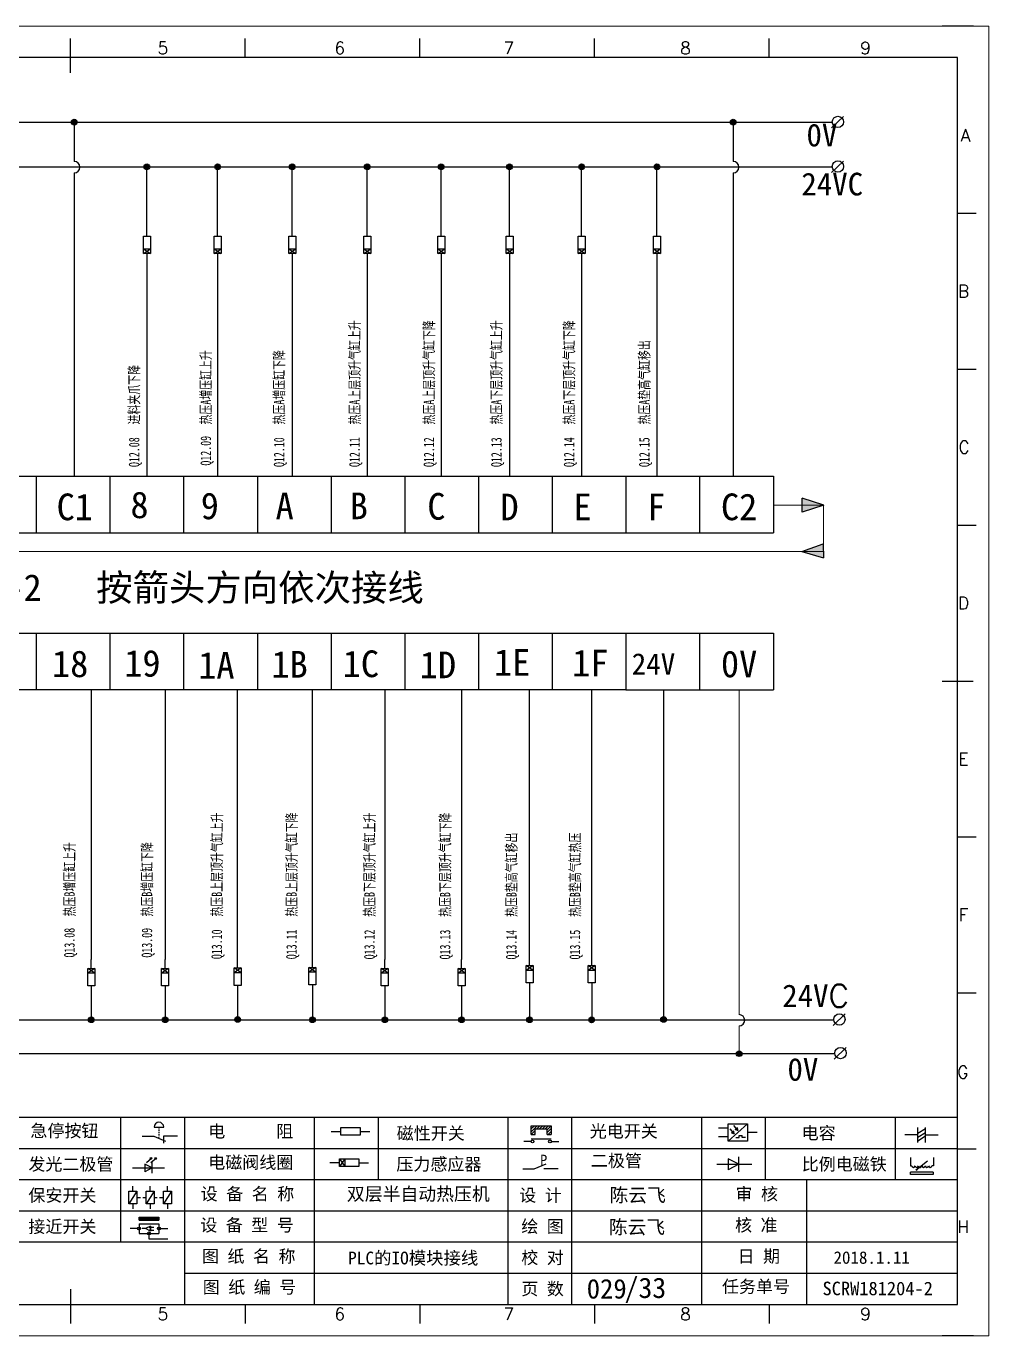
# Model space of a CAD drawing. Extents: x 38255 to 47052, y -6758 to -3353.
# Drawn here: x 39671.4 to 39841.2, y -5659.3 to -5428.3 of the extents above; entities that cross this region are included whole.
import ezdxf
from ezdxf.enums import TextEntityAlignment as Align

# ---------------------------------------------------------------- set-up
doc = ezdxf.new("R2010")
doc.units = 0
doc.header["$MEASUREMENT"] = 0
doc.layers.add('AE_BOR', color=1, linetype='Continuous')
doc.layers.add('电气图内容', color=7, linetype='Continuous')
doc.layers.add('frame', color=7, linetype='Continuous', lineweight=15)
doc.styles.add('WD', font='romans.shx', dxfattribs={"bigfont": 'gbcbig.shx'})
doc.styles.add('宋', font='', dxfattribs={"width": 0.7})
doc.styles.add('工程字', font='')
doc.styles.add('样式 0', font='')
doc.styles.add('汉字', font='')
doc.styles.get('宋').set_extended_font_data('SimSun')
doc.styles.get('工程字').set_extended_font_data('SimSun')
doc.styles.get('样式 0').set_extended_font_data('KaiTi_GB2312')
doc.styles.get('汉字').set_extended_font_data('新宋体')

# ---------------------------------------------------------------- blocks, each defined once
blk = doc.blocks.new('磁性开关')
at = {"linetype": 'ByBlock'}
h = blk.add_hatch(dxfattribs=at)
h.set_pattern_fill('ANSI31', color=256, scale=0.1, style=0)
h.set_pattern_definition([(45, (0, 0), (-0.224506403, 0.224506403), [])])
h.paths.add_polyline_path([(-1910.88, -776.69), (-1910.88, -775.29), (-1907.69, -775.29), (-1907.69, -776.69), (-1908.31, -776.69), (-1908.31, -775.79), (-1910.25, -775.79), (-1910.25, -776.69)])
for p, q in [((-1910.88, -776.69), (-1910.88, -775.29)), ((-1910.88, -775.29), (-1907.69, -775.29)), ((-1910.88, -776.69), (-1910.25, -776.69)), ((-1910.25, -776.69), (-1910.25, -775.79)), ((-1910.25, -775.79), (-1908.31, -775.79)), ((-1908.31, -776.69), (-1908.31, -775.79)), ((-1908.31, -776.69), (-1907.69, -776.69)), ((-1907.69, -775.29), (-1907.69, -776.69)), ((-1910.91, -777.81), (-1912.09, -777.81)), ((-1910.88, -777.39), (-1907.69, -777.39)), ((-1907.66, -777.81), (-1906.48, -777.81))]:
    blk.add_line(p, q, dxfattribs=at)
for centre in [(-1910.68, -777.81), (-1907.88, -777.81)]:
    blk.add_circle(centre, 0.225, dxfattribs=at)
blk = doc.blocks.new('光电开关')
at = {"linetype": 'ByBlock'}
h = blk.add_hatch(dxfattribs=at)
h.set_pattern_fill('ANSI31', color=256, scale=0.01, style=0)
h.set_pattern_definition([(45, (0.172267, 0), (-0.0224506403, 0.0224506403), [])])
h.paths.add_polyline_path([(-1882.44, -776.34), (-1882.5, -775.91), (-1882.68, -776.07)])
h.paths.add_polyline_path([(-1882.86, -776.23), (-1882.44, -776.34), (-1882.68, -776.07)])
h.paths.add_polyline_path([(-1883.05, -776.88), (-1883.11, -776.45), (-1883.29, -776.61)])
h.paths.add_polyline_path([(-1883.47, -776.77), (-1883.05, -776.88), (-1883.29, -776.61)])
for p, q in [((-1884.01, -775.96), (-1885.56, -775.96)), ((-1880.91, -775.3), (-1884.01, -778.05)), ((-1883.75, -776.09), (-1883.05, -776.88)), ((-1883.11, -776.45), (-1883.47, -776.77)), ((-1883.05, -776.88), (-1883.47, -776.77)), ((-1883.14, -775.55), (-1882.44, -776.34)), ((-1883.05, -776.88), (-1883.11, -776.45)), ((-1882.5, -775.91), (-1882.86, -776.23)), ((-1882.44, -776.34), (-1882.86, -776.23)), ((-1882.44, -776.34), (-1882.5, -775.91)), ((-1879.37, -776.67), (-1880.91, -776.67)), ((-1884.01, -777.39), (-1885.56, -777.39)), ((-1882.78, -777.47), (-1882.23, -777.47)), ((-1882.23, -777.47), (-1882.23, -777.14)), ((-1882.23, -777.14), (-1881.78, -777.14)), ((-1881.78, -777.47), (-1881.78, -777.14)), ((-1881.23, -777.47), (-1881.78, -777.47))]:
    blk.add_line(p, q, dxfattribs=at)
blk.add_lwpolyline([(-1884.01, -775.3), (-1880.91, -775.3), (-1880.91, -778.05), (-1884.01, -778.05)], close=True, dxfattribs=at)
blk = doc.blocks.new('电磁阀线圈')
at = {"linetype": 'ByBlock'}
for p, q in [((-1854.61, -796.54), (-1856.17, -796.54)), ((-1854.61, -795.92), (-1853.75, -797.16)), ((-1853.75, -795.92), (-1854.61, -797.16)), ((-1853.75, -795.92), (-1853.75, -797.16)), ((-1851.53, -796.54), (-1849.97, -796.54))]:
    blk.add_line(p, q, dxfattribs=at)
blk.add_lwpolyline([(-1854.61, -795.92), (-1851.53, -795.92), (-1851.53, -797.16), (-1854.61, -797.16)], close=True, dxfattribs=at)
blk = doc.blocks.new('压力感应器')
at = {"linetype": 'ByBlock'}
for p, q in [((-1815.59, -777.73), (-1813.71, -776.93)), ((-1817.44, -777.73), (-1815.59, -777.73)), ((-1811.78, -777.73), (-1814.05, -777.73))]:
    blk.add_line(p, q, dxfattribs=at)
at = {"linetype": 'ByBlock', "insert": (-1814.65, -775.48), "char_height": 1.68, "width": 1.2242, "attachment_point": 1}
blk.add_mtext('{\\fNSimSun|b0|i0|c134|p49;P}', dxfattribs=at)
blk = doc.blocks.new('二极管')
at = {"linetype": 'ByBlock'}
for p, q in [((-1787.52, -776.77), (-1781.92, -776.77)), ((-1783.97, -776.77), (-1785.69, -775.9)), ((-1785.69, -775.9), (-1785.69, -777.65)), ((-1783.97, -776.77), (-1785.69, -777.65)), ((-1783.97, -777.99), (-1783.97, -775.56))]:
    blk.add_line(p, q, dxfattribs=at)
blk = doc.blocks.new('电容')
at = {"linetype": 'ByBlock'}
for p, q in [((-1756.08, -782.99), (-1756.08, -780.56)), ((-1754.86, -780.79), (-1756.08, -781.55)), ((-1754.86, -782.99), (-1754.86, -780.56)), ((-1756.08, -781.77), (-1758.13, -781.77)), ((-1754.86, -781.44), (-1756.08, -782.2)), ((-1754.86, -781.99), (-1756.08, -782.75)), ((-1754.86, -781.77), (-1752.81, -781.77))]:
    blk.add_line(p, q, dxfattribs=at)
blk = doc.blocks.new('发光二极管')
at = {"linetype": 'ByBlock'}
for p, q in [((-1755.78, -785.92), (-1754.89, -785.14)), ((-1754.89, -785.14), (-1755.2, -785.22)), ((-1755.2, -785.22), (-1755.01, -785.43)), ((-1755.08, -785.92), (-1754.18, -785.14)), ((-1754.89, -785.14), (-1755.01, -785.43)), ((-1754.18, -785.14), (-1754.49, -785.22)), ((-1754.49, -785.22), (-1754.31, -785.43)), ((-1754.18, -785.14), (-1754.31, -785.43)), ((-1758.01, -786.77), (-1752.89, -786.77)), ((-1754.84, -786.77), (-1756.04, -786.16)), ((-1756.04, -786.16), (-1756.04, -787.39)), ((-1754.84, -786.77), (-1756.04, -787.39)), ((-1754.84, -787.63), (-1754.84, -785.92))]:
    blk.add_line(p, q, dxfattribs=at)
blk = doc.blocks.new('比例电磁阀')
at = {"linetype": 'ByBlock'}
for p, q in [((-1757.26, -775.38), (-1757.26, -776.71)), ((-1757.26, -776.71), (-1757.05, -776.71)), ((-1754.5, -775.98), (-1756.35, -777.44)), ((-1753.58, -776.71), (-1753.8, -776.71)), ((-1753.58, -775.38), (-1753.58, -776.71)), ((-1753.6, -777.73), (-1757.25, -777.73)), ((-1757.25, -778.13), (-1757.25, -777.73)), ((-1753.6, -778.13), (-1757.25, -778.13)), ((-1756.35, -777.44), (-1756.25, -777.25)), ((-1756.35, -777.44), (-1756.15, -777.38)), ((-1756.15, -777.38), (-1756.25, -777.25)), ((-1753.6, -777.73), (-1753.6, -778.13))]:
    blk.add_line(p, q, dxfattribs=at)
for centre in [(-1756.78, -776.71), (-1756.24, -776.71), (-1755.7, -776.71), (-1755.15, -776.71), (-1754.61, -776.71), (-1754.07, -776.71)]:
    blk.add_arc(centre, 0.271, 180, 0, dxfattribs=at)
blk = doc.blocks.new('保安开关')
at = {"linetype": 'ByBlock'}
for p, q in [((-1757.33, -790.79), (-1758.6, -792.81)), ((-1757.96, -790.79), (-1757.96, -789.97)), ((-1754.54, -790.79), (-1755.81, -792.81)), ((-1755.17, -790.79), (-1755.17, -789.97)), ((-1751.75, -790.79), (-1753.02, -792.81)), ((-1752.39, -790.79), (-1752.39, -789.97)), ((-1757.96, -792.81), (-1757.96, -793.62)), ((-1757.33, -791.8), (-1756.72, -791.8)), ((-1756.35, -791.8), (-1755.89, -791.8)), ((-1755.17, -792.81), (-1755.17, -793.62)), ((-1754.52, -791.8), (-1754.06, -791.8)), ((-1753.69, -791.8), (-1753.08, -791.8)), ((-1752.39, -792.81), (-1752.39, -793.62))]:
    blk.add_line(p, q, dxfattribs=at)
for points in [[(-1758.6, -790.79), (-1757.33, -790.79), (-1757.33, -792.81), (-1758.6, -792.81)], [(-1755.81, -790.79), (-1754.54, -790.79), (-1754.54, -792.81), (-1755.81, -792.81)], [(-1753.02, -790.79), (-1751.75, -790.79), (-1751.75, -792.81), (-1753.02, -792.81)]]:
    blk.add_lwpolyline(points, close=True, dxfattribs=at)
blk = doc.blocks.new('接近开关')
at = {"linetype": 'ByBlock'}
h = blk.add_hatch(dxfattribs=at)
h.set_pattern_fill('ANSI31', color=256, scale=0.01, style=0)
h.set_pattern_definition([(45, (-89.131516, -30.795668), (-0.0224506403, 0.0224506403), [])])
h.paths.add_polyline_path([(-1516.96, -1123.35), (-1516.96, -1122.85), (-1513.76, -1122.85), (-1513.76, -1123.35)])
for p, q in [((-1516.96, -1123.35), (-1516.96, -1122.85)), ((-1516.96, -1122.85), (-1513.76, -1122.85)), ((-1516.96, -1123.35), (-1513.76, -1123.35)), ((-1513.76, -1122.85), (-1513.76, -1123.35)), ((-1517.18, -1124.71), (-1518.36, -1124.71)), ((-1516.96, -1123.95), (-1513.76, -1123.95)), ((-1516.96, -1123.95), (-1516.96, -1125.47)), ((-1516.96, -1125.47), (-1513.76, -1125.47)), ((-1515.91, -1124.71), (-1516.45, -1124.71)), ((-1515.11, -1124.31), (-1515.91, -1124.71)), ((-1515.11, -1125.11), (-1515.91, -1124.71)), ((-1515.33, -1124.53), (-1515.17, -1124.53)), ((-1515.33, -1124.88), (-1515.17, -1124.88)), ((-1515.25, -1124.45), (-1515.25, -1124.61)), ((-1515.11, -1124.31), (-1515.11, -1125.11)), ((-1515.11, -1124.48), (-1514.58, -1124.48)), ((-1515.11, -1124.94), (-1514.58, -1124.94)), ((-1513.76, -1123.95), (-1513.76, -1125.47)), ((-1513.54, -1124.71), (-1512.36, -1124.71)), ((-1515.36, -1125.69), (-1515.36, -1126.36)), ((-1515.36, -1126.36), (-1512.36, -1126.36))]:
    blk.add_line(p, q, dxfattribs=at)
for centre in [(-1516.96, -1124.71), (-1515.36, -1125.47), (-1513.76, -1124.71)]:
    blk.add_circle(centre, 0.225, dxfattribs=at)
blk = doc.blocks.new('电阻')
at = {"linetype": 'ByBlock'}
for p, q in [((-3.09, 0), (-1.57, 0)), ((1.57, 0), (3.09, 0))]:
    blk.add_line(p, q, dxfattribs=at)
blk.add_lwpolyline([(-1.57, 0.63), (1.57, 0.63), (1.57, -0.63), (-1.57, -0.63)], close=True, dxfattribs=at)
blk = doc.blocks.new('急停按钮')
at = {"linetype": 'ByBlock'}
for p, q in [((-1.86, 0), (0, 0)), ((0, 0), (1.88, -0.81)), ((0.06, 1.45), (1.61, 1.45)), ((0.83, 1.45), (0.83, 1.24)), ((0.83, 1.07), (0.83, 0.85)), ((0.83, 0.68), (0.83, 0.47)), ((0.83, 0.29), (0.83, 0.08)), ((3.81, 0), (1.54, 0)), ((1.54, 0), (1.54, -1.15)), ((0.83, -0.09), (0.83, -0.24))]:
    blk.add_line(p, q, dxfattribs=at)
blk.add_arc((0.83, 1.45), 0.774, 0, 180)
blk = doc.blocks.new('电控横A4')
for p, q in [((292, -5), (5, -5)), ((292, -205), (292, -5)), ((10.03, -205), (289.53, -205)), ((130.8, -205), (190.75, -205)), ((190.75, -205), (259.54, -205))]:
    blk.add_line(p, q)
at = {"linetype": 'ByBlock'}
for p, q in [((292, -175), (5, -175)), ((292, -180), (5, -180)), ((292, -185), (5, -185)), ((292, -190), (5, -190)), ((292, -195), (5, -195)), ((292, -200), (168.03, -200))]:
    blk.add_line(p, q, dxfattribs=at)
at = {"color": 0, "lineweight": -2}
for p, q in [((157.79, -175), (157.79, -195)), ((168.03, -175), (168.03, -204.92)), ((188.84, -175), (188.84, -185)), ((199.08, -175), (199.08, -185)), ((219.89, -175), (219.89, -185)), ((230.12, -175), (230.12, -185)), ((250.93, -175), (250.93, -185)), ((261.17, -175), (261.17, -185)), ((281.98, -175), (281.98, -185)), ((188.84, -185), (188.84, -204.92)), ((219.89, -185), (219.89, -205)), ((230.12, -185), (230.12, -205)), ((250.93, -185), (250.93, -205)), ((267.79, -185), (267.79, -205))]:
    blk.add_line(p, q, dxfattribs=at)
at = {"color": 0, "ltscale": 2}
for p, q in [((292, -205), (292, -183.55)), ((259.54, -205), (289.53, -205)), ((259.54, -205), (292, -205))]:
    blk.add_line(p, q, dxfattribs=at)
at = {"layer": 'AE_BOR', "color": 1, "lineweight": 15}
for p, q in [((0, 0), (297, 0)), ((297, 0), (297, -210)), ((297, -210), (0, -210))]:
    blk.add_line(p, q, dxfattribs=at)
at = {"layer": 'AE_BOR'}
for p, q in [((149.78, -5), (149.78, -2)), ((177.78, -5), (177.78, -2)), ((205.78, -5), (205.78, -2)), ((233.78, -5), (233.78, -2)), ((261.78, -5), (261.78, -2)), ((292, -30), (295, -30)), ((292, -55), (295, -55)), ((292, -80), (295, -80)), ((292, -130), (295, -130)), ((292, -155), (295, -155)), ((292, -180), (295, -180)), ((149.78, -205), (149.78, -208)), ((177.78, -205), (177.78, -208)), ((205.78, -205), (205.78, -208)), ((233.78, -205), (233.78, -208)), ((261.78, -205), (261.78, -208))]:
    blk.add_line(p, q, dxfattribs=at)
at = {"layer": 'AE_BOR', "lineweight": 30}
for p, q in [((294.53, 0), (289.53, 0)), ((294.53, -210), (289.53, -210))]:
    blk.add_line(p, q, dxfattribs=at)
at = {"layer": 'AE_BOR', "color": 2, "lineweight": 30}
for p, q in [((149.78, -7.5), (149.78, -2.5)), ((289.5, -105), (294.5, -105)), ((149.78, -202.5), (149.78, -207.5)), ((149.78, -205), (149.78, -207.5))]:
    blk.add_line(p, q, dxfattribs=at)
for name, p in [('急停按钮', (163.12, -177.98)), ('电阻', (194.66, -177.22))]:
    blk.add_blockref(name, p)
at = {"linetype": 'ByBlock'}
for name, p in [('磁性开关', (2134.53, 598.96)), ('光电开关', (2139.22, 599.27)), ('电容', (2041.69, 603.98)), ('发光二极管', (1917.72, 603.69)), ('电磁阀线圈', (2047.53, 614.3)), ('压力感应器', (2039.72, 594.52)), ('二极管', (2040.91, 594.27)), ('比例电磁阀', (2041.69, 593.98)), ('保安开关', (1917.72, 603.98)), ('接近开关', (1677.72, 931.9))]:
    blk.add_blockref(name, p, dxfattribs=at)
at = {"char_height": 2, "attachment_point": 1, "style": '汉字'}
for s, insert in [('{\\fKaiTi_GB2312|b0|i0|c134|p49;急停按钮}', (143.35, -176.12)), ('{\\fKaiTi_GB2312|b0|i0|c134|p49;电      阻}', (171.86, -176.19)), ('{\\fKaiTi_GB2312|b0|i0|c134|p49;磁性开关}', (202.07, -176.53)), ('{\\fKaiTi_GB2312|b0|i0|c134|p49;光电开关}', (233.02, -176.19)), ('{\\fKaiTi_GB2312|b0|i0|c134|p49;电容}', (267, -176.48)), ('{\\fKaiTi_GB2312|b0|i0|c134|p49;发光二极管}', (143.02, -181.48)), ('{\\fKaiTi_GB2312|b0|i0|c134|p49;电磁阀线圈}', (171.86, -181.19)), ('{\\fKaiTi_GB2312|b0|i0|c134|p49;压力感应器}', (202.02, -181.47)), ('{\\fKaiTi_GB2312|b0|i0|c134|p49;二极管}', (233.2, -180.91)), ('{\\fKaiTi_GB2312|b0|i0|c134|p49;比例电磁铁}', (267, -181.48)), ('{\\fKaiTi_GB2312|b0|i0|c134|p49;保安开关}', (143.02, -186.48)), ('{\\fKaiTi_GB2312|b0|i0|c134|p0;设 备 名 称}', (170.65, -186.24)), ('{\\fKaiTi_GB2312|b0|i0|c134|p0;设 计}', (221.72, -186.46)), ('{\\fKaiTi_GB2312|b0|i0|c134|p0;审 核}', (256.39, -186.25)), ('{\\fKaiTi_GB2312|b0|i0|c134|p0;设 备 型 号}', (170.58, -191.24)), ('{\\fKaiTi_GB2312|b0|i0|c134|p0;核 准}', (256.32, -191.25)), ('{\\fKaiTi_GB2312|b0|i0|c134|p49;接近开关}', (143.02, -191.48)), ('{\\fKaiTi_GB2312|b0|i0|c134|p0;绘 图}', (222.05, -191.46)), ('{\\fKaiTi_GB2312|b0|i0|c134|p0;图 纸 名 称}', (170.86, -196.24)), ('{\\fKaiTi_GB2312|b0|i0|c134|p0;校 对}', (222.05, -196.46)), ('{\\fKaiTi_GB2312|b0|i0|c134|p0;日 期}', (256.72, -196.25)), ('{\\fKaiTi_GB2312|b0|i0|c134|p0;图 纸 编 号}', (170.98, -201.2)), ('{\\fKaiTi_GB2312|b0|i0|c134|p0;页 数}', (222.05, -201.46)), ('{\\fKaiTi_GB2312|b0|i0|c134|p0;任务单号}', (254.22, -201.1))]:
    blk.add_mtext(s, dxfattribs=dict(at, insert=insert))
at = {"attachment_point": 1}
for s, insert, char_height, width in [('{\\fSimSun|b0|i0|c134|p2;双层半自动热压机}', (194.08, -186.2), 2.1, 34.3007), ('{\\fKaiTi_GB2312|b0|i0|c134|p49;陈云飞', (236.21, -186.34), 2.2, 21.4865), ('{\\fKaiTi_GB2312|b0|i0|c134|p49;陈云飞}', (236.08, -191.47), 2.2, 20.0113), ('{\\fKaiTi_GB2312|b0|i0|c134|p49;2018.1.11}', (272.1, -196.45), 2, 60.2542)]:
    blk.add_mtext(s, dxfattribs=dict(at, insert=insert, char_height=char_height, width=width))
at = {"layer": 'AE_BOR', "style": 'WD'}
for s, p in [('5', (164.59, -4.5)), ('6', (192.94, -4.5)), ('7', (220.04, -4.5)), ('8', (248.37, -4.5)), ('9', (277.23, -4.5)), ('5', (164.59, -207.5)), ('6', (192.94, -207.5)), ('7', (220.04, -207.5)), ('8', (248.37, -207.5)), ('9', (277.23, -207.5))]:
    blk.add_text(s, height=2, dxfattribs=at).set_placement(p, align=Align.CENTER)
for s, p in [('A', (294.03, -17.5)), ('B', (293.84, -42.5)), ('C', (293.93, -67.5)), ('D', (293.84, -92.5)), ('E', (293.74, -117.5)), ('F', (293.74, -142.5)), ('F', (293.74, -142.5)), ('G', (293.74, -167.72)), ('H', (293.84, -192.5))]:
    blk.add_text(s, height=2, dxfattribs=at).set_placement(p, align=Align.MIDDLE_RIGHT)
at = {"layer": 'frame', "lineweight": 0, "insert": (236.38, -200.67), "char_height": 3.271, "width": 42.6764, "attachment_point": 1, "style": '样式 0'}
blk.add_mtext(' /33', dxfattribs=at)
at = {"layer": '电气图内容', "color": 7, "insert": (270.63, -201.32), "char_height": 2.3665, "attachment_point": 1}
blk.add_mtext('\\pxi-0.125,sm1,ql;{\\f宋体|b0|i0|c134|p2;\\H0.916667x;\\C256;SCRW181204-2^I^I^I', dxfattribs=at)

msp = doc.modelspace()

# ---------------------------------------------------------------- hatches: boundary and pattern name
at = {"lineweight": -2}
h = msp.add_hatch(color=0, dxfattribs=at)
edge = h.paths.add_edge_path()
edge.add_arc((39679.904, -5445.197), 0.5, 0, 360)
h = msp.add_hatch(color=0, dxfattribs=at)
edge = h.paths.add_edge_path()
edge.add_arc((39796.113, -5445.197), 0.5, 0, 360)
h = msp.add_hatch(color=0, dxfattribs=at)
edge = h.paths.add_edge_path()
edge.add_arc((39692.713, -5453.085), 0.5, 0, 360)
h = msp.add_hatch(color=0, dxfattribs=at)
edge = h.paths.add_edge_path()
edge.add_arc((39705.188, -5453.085), 0.5, 0, 360)
h = msp.add_hatch(color=0, dxfattribs=at)
edge = h.paths.add_edge_path()
edge.add_arc((39718.353, -5453.085), 0.5, 0, 360)
h = msp.add_hatch(color=0, dxfattribs=at)
edge = h.paths.add_edge_path()
edge.add_arc((39731.58, -5453.085), 0.5, 0, 360)
h = msp.add_hatch(color=0, dxfattribs=at)
edge = h.paths.add_edge_path()
edge.add_arc((39744.62, -5453.085), 0.5, 0, 360)
h = msp.add_hatch(color=0, dxfattribs=at)
edge = h.paths.add_edge_path()
edge.add_arc((39756.672, -5453.085), 0.5, 0, 360)
h = msp.add_hatch(color=0, dxfattribs=at)
edge = h.paths.add_edge_path()
edge.add_arc((39769.386, -5453.085), 0.5, 0, 360)
h = msp.add_hatch(color=0, dxfattribs=at)
edge = h.paths.add_edge_path()
edge.add_arc((39782.669, -5453.085), 0.5, 0, 360)
for points in [[(39808.27, -5511.538), (39812.09, -5512.762), (39808.27, -5513.987)], [(39808.215, -5520.93), (39812.063, -5522.062), (39812.005, -5519.614)]]:
    msp.add_hatch(color=256).paths.add_polyline_path(points)
h = msp.add_hatch(color=0, dxfattribs=at)
edge = h.paths.add_edge_path()
edge.add_arc((39682.903, -5603.545), 0.5, 0, 360)
h = msp.add_hatch(color=0, dxfattribs=at)
edge = h.paths.add_edge_path()
edge.add_arc((39695.927, -5603.545), 0.5, 0, 360)
h = msp.add_hatch(color=0, dxfattribs=at)
edge = h.paths.add_edge_path()
edge.add_arc((39708.721, -5603.478), 0.5, 0, 360)
h = msp.add_hatch(color=0, dxfattribs=at)
edge = h.paths.add_edge_path()
edge.add_arc((39721.906, -5603.545), 0.5, 0, 360)
h = msp.add_hatch(color=0, dxfattribs=at)
edge = h.paths.add_edge_path()
edge.add_arc((39734.673, -5603.545), 0.5, 0, 360)
h = msp.add_hatch(color=0, dxfattribs=at)
edge = h.paths.add_edge_path()
edge.add_arc((39748.212, -5603.545), 0.5, 0, 360)
h = msp.add_hatch(color=0, dxfattribs=at)
edge = h.paths.add_edge_path()
edge.add_arc((39760.204, -5603.545), 0.5, 0, 360)
h = msp.add_hatch(color=0, dxfattribs=at)
edge = h.paths.add_edge_path()
edge.add_arc((39771.145, -5603.563), 0.5, 0, 360)
h = msp.add_hatch(color=0, dxfattribs=at)
edge = h.paths.add_edge_path()
edge.add_arc((39783.833, -5603.473), 0.5, 0, 360)
h = msp.add_hatch(color=0, dxfattribs=at)
edge = h.paths.add_edge_path()
edge.add_arc((39797.157, -5609.523), 0.5, 0, 360)

# ---------------------------------------------------------------- linework, layer by layer
at = {"color": 0, "lineweight": -2}
for p, q in [((39813.457, -5446.215), (39815.584, -5444.198)), ((39537.085, -5445.208), (39813.585, -5445.208)), ((39679.91, -5445.208), (39679.91, -5452.156)), ((39796.121, -5445.208), (39796.121, -5452.156)), ((39537.085, -5453.08), (39734.673, -5453.08)), ((39692.713, -5465.255), (39692.713, -5453.085)), ((39705.188, -5465.255), (39705.188, -5453.085)), ((39718.353, -5465.255), (39718.353, -5453.085)), ((39731.58, -5465.255), (39731.58, -5453.085)), ((39734.673, -5453.08), (39813.585, -5453.08)), ((39744.62, -5465.255), (39744.62, -5453.085)), ((39756.672, -5465.255), (39756.672, -5453.085)), ((39769.386, -5465.255), (39769.386, -5453.085)), ((39782.669, -5465.255), (39782.669, -5453.085)), ((39813.457, -5454.087), (39815.584, -5452.07)), ((39679.91, -5454.156), (39679.91, -5507.635)), ((39796.121, -5454.156), (39796.121, -5507.658)), ((39692.713, -5469.961), (39692.713, -5507.662)), ((39705.188, -5469.961), (39705.188, -5507.662)), ((39718.353, -5469.961), (39718.353, -5507.662)), ((39731.58, -5469.961), (39731.58, -5507.662)), ((39744.62, -5469.961), (39744.62, -5507.662)), ((39756.672, -5469.961), (39756.672, -5507.662)), ((39769.386, -5469.961), (39769.386, -5507.662)), ((39782.669, -5469.961), (39782.669, -5507.662)), ((39673.196, -5507.662), (39673.196, -5517.662)), ((39686.196, -5507.662), (39686.196, -5517.662)), ((39699.196, -5507.662), (39699.196, -5517.662)), ((39712.196, -5507.662), (39712.196, -5517.662)), ((39725.196, -5507.662), (39725.196, -5517.662)), ((39738.196, -5507.662), (39738.196, -5517.662)), ((39751.196, -5507.662), (39751.196, -5517.662)), ((39764.196, -5507.662), (39764.196, -5517.662)), ((39777.196, -5507.662), (39777.196, -5517.662)), ((39777.196, -5507.662), (39790.196, -5507.662)), ((39790.196, -5507.662), (39790.196, -5517.662)), ((39790.196, -5507.662), (39790.196, -5517.662)), ((39790.196, -5507.662), (39803.196, -5507.662)), ((39803.196, -5507.662), (39803.196, -5517.662)), ((39556.196, -5517.662), (39777.196, -5517.662)), ((39777.196, -5517.662), (39790.196, -5517.662)), ((39790.196, -5517.662), (39803.196, -5517.662)), ((39556.196, -5535.366), (39777.196, -5535.366)), ((39673.196, -5535.366), (39673.196, -5545.366)), ((39686.196, -5535.366), (39686.196, -5545.366)), ((39699.196, -5535.366), (39699.196, -5545.366)), ((39712.196, -5535.366), (39712.196, -5545.366)), ((39725.196, -5535.366), (39725.196, -5545.366)), ((39738.196, -5535.366), (39738.196, -5545.366)), ((39751.196, -5535.366), (39751.196, -5545.366)), ((39764.196, -5535.366), (39764.196, -5545.366)), ((39777.196, -5535.366), (39777.196, -5545.366)), ((39777.196, -5535.366), (39790.196, -5535.366)), ((39790.196, -5535.366), (39803.196, -5535.366)), ((39790.196, -5535.366), (39790.196, -5545.366)), ((39790.196, -5535.366), (39790.196, -5545.366)), ((39803.196, -5535.366), (39803.196, -5545.366)), ((39682.903, -5545.366), (39682.903, -5592.911)), ((39695.927, -5545.366), (39695.927, -5592.911)), ((39734.673, -5545.366), (39734.673, -5592.911)), ((39748.212, -5545.366), (39748.212, -5592.911)), ((39777.196, -5545.366), (39790.196, -5545.366)), ((39783.833, -5545.366), (39783.833, -5603.473)), ((39790.196, -5545.366), (39803.196, -5545.366)), ((39682.903, -5599.107), (39682.903, -5603.545)), ((39695.927, -5599.107), (39695.927, -5603.545)), ((39708.721, -5599.039), (39708.721, -5603.545)), ((39721.906, -5598.935), (39721.906, -5603.545)), ((39734.673, -5599.107), (39734.673, -5603.545)), ((39748.212, -5599.107), (39748.212, -5603.545)), ((39760.202, -5598.607), (39760.2, -5603.545)), ((39771.163, -5598.607), (39771.162, -5603.545)), ((39537.108, -5603.545), (39813.849, -5603.545)), ((39813.72, -5604.532), (39815.847, -5602.514)), ((39813.903, -5610.469), (39816.03, -5608.451)), ((39536.568, -5609.517), (39814.034, -5609.517))]:
    msp.add_line(p, q, dxfattribs=at)
for p, q in [((39808.27, -5513.987), (39808.27, -5511.538)), ((39812.09, -5512.762), (39808.27, -5511.538)), ((39812.09, -5512.762), (39808.27, -5513.987)), ((39808.215, -5520.93), (39812.005, -5519.614)), ((39812.005, -5519.614), (39812.063, -5522.062)), ((39808.215, -5520.93), (39812.063, -5522.062)), ((39708.721, -5592.843), (39708.721, -5545.36)), ((39721.906, -5592.739), (39721.906, -5545.36)), ((39760.202, -5592.411), (39760.202, -5545.36)), ((39771.163, -5592.411), (39771.163, -5545.36))]:
    msp.add_line(p, q)
for points in [[(39556.196, -5517.662), (39556.196, -5507.662), (39777.196, -5507.662), (39777.196, -5517.662)], [(39777.196, -5535.366), (39777.196, -5545.366), (39556.196, -5545.366), (39556.196, -5535.366)]]:
    msp.add_lwpolyline(points, dxfattribs=at)
for centre, radius in [((39814.584, -5445.165), 1), ((39679.904, -5445.197), 0.5), ((39796.113, -5445.197), 0.5), ((39692.713, -5453.085), 0.5), ((39705.188, -5453.085), 0.5), ((39718.353, -5453.085), 0.5), ((39731.58, -5453.085), 0.5), ((39744.62, -5453.085), 0.5), ((39756.672, -5453.085), 0.5), ((39769.386, -5453.085), 0.5), ((39782.669, -5453.085), 0.5), ((39814.584, -5453.038), 1), ((39682.903, -5603.545), 0.5), ((39695.927, -5603.545), 0.5), ((39708.721, -5603.478), 0.5), ((39721.906, -5603.545), 0.5), ((39734.673, -5603.545), 0.5), ((39748.212, -5603.545), 0.5), ((39760.204, -5603.545), 0.5), ((39771.145, -5603.563), 0.5), ((39783.833, -5603.473), 0.5), ((39814.847, -5603.482), 1), ((39815.03, -5609.419), 1), ((39797.157, -5609.523), 0.5)]:
    msp.add_circle(centre, radius, dxfattribs=at)
for centre in [(39679.91, -5453.156), (39796.121, -5453.156), (39797.15, -5603.622)]:
    msp.add_arc(centre, 1, 270, 90, dxfattribs=at)
at = {"layer": 'frame', "lineweight": 0}
for p, q in [((39803.196, -5512.746), (39812.058, -5512.746)), ((39812.058, -5512.746), (39812.058, -5520.93)), ((39786.058, -5520.93), (39551.008, -5520.93)), ((39812.058, -5520.93), (39786.099, -5520.93)), ((39797.15, -5545.366), (39797.15, -5602.622)), ((39797.15, -5604.622), (39797.15, -5609.517))]:
    msp.add_line(p, q, dxfattribs=at)

# ---------------------------------------------------------------- block references
at = {"xscale": 1.1, "yscale": 1.1, "zscale": 1.1}
msp.add_blockref('电控横A4', (39514.488, -5428.284), dxfattribs=at)
at = {"linetype": 'ByBlock'}
for p, rotation in [((38896.174, -3613.791), 89.99999999999999), ((38908.649, -3613.791), 89.99999999999999), ((38921.814, -3613.791), 89.99999999999999), ((38935.041, -3613.791), 89.99999999999999), ((38948.081, -3613.791), 89.99999999999999), ((38960.133, -3613.791), 89.99999999999999), ((38972.847, -3613.791), 89.99999999999999), ((38986.131, -3613.791), 89.99999999999999), ((40556.741, -7448.581), 269.9999999999999), ((40567.702, -7448.581), 269.9999999999999), ((40479.442, -7449.081), 269.9999999999999), ((40492.466, -7449.081), 269.9999999999999), ((40505.26, -7449.014), 269.9999999999999), ((40518.445, -7448.91), 269.9999999999999), ((40531.212, -7449.081), 269.9999999999999), ((40544.751, -7449.081), 269.9999999999999)]:
    msp.add_blockref('电磁阀线圈', p, dxfattribs=dict(at, rotation=rotation))

# ---------------------------------------------------------------- texts
at = {"color": 0, "lineweight": -2}
for s, height, p in [('F', 4.706, (39780.953, -5515.419)), ('C2', 4.7064, (39793.953, -5515.419)), ('24V', 3.7652, (39778.21, -5542.654)), ('0V', 4.7064, (39793.953, -5543.123))]:
    msp.add_text(s, height=height, dxfattribs=at).set_placement(p)
at = {"color": 0, "lineweight": -2, "attachment_point": 1}
for s, insert, char_height, width in [('0V', (39809.034, -5445.488), 4, 14.27309), ('24VC', (39808.133, -5454.133), 4, 14.27309), ('C1', (39676.79, -5510.714), 4.7064, 7.20347), ('8', (39689.812, -5510.36), 4.706, 7.20347), ('9', (39702.215, -5510.537), 4.706, 7.20347), ('A', (39715.408, -5510.537), 4.706, 7.20347), ('B', (39728.483, -5510.537), 4.706, 7.20347), ('C', (39742.171, -5510.626), 4.706, 7.20347), ('D', (39755.07, -5510.741), 4.706, 7.20347), ('E', (39767.953, -5510.713), 4.706, 7.20347), ('18', (39675.981, -5538.392), 4.7064, 7.20347), ('19', (39688.725, -5538.304), 4.7064, 7.20347), ('1A', (39701.766, -5538.658), 4.7064, 7.20347), ('1B', (39714.678, -5538.481), 4.7064, 7.20347), ('1C', (39727.247, -5538.392), 4.7064, 7.20347), ('1D', (39740.834, -5538.583), 4.7064, 7.20347), ('1E', (39753.913, -5538.165), 4.7064, 7.20347), ('1F', (39767.706, -5538.253), 4.7064, 7.20347), ('24V{\\Ftxt.shx|c1;C}', (39804.756, -5597.312), 4, 14.27309), ('0V', (39805.681, -5610.291), 4, 14.27309)]:
    msp.add_mtext(s, dxfattribs=dict(at, insert=insert, char_height=char_height, width=width))
at = {"color": 0, "lineweight": -2, "char_height": 2, "width": 71.79445, "style": '宋'}
for s, insert, attachment_point, rotation in [('\\pxi-0.125,sm1,ql,t3.625;{\\f宋体|b0|i0|c134|p2;\\H0.916667x;\\C256;Q12.11^I\\C0;热压A上层顶升气缸上升^I\\P\\pi0,t3.625;\\H1x;^I\\P\\C256;^I}', (39728.426, -5505.791), 1, 90), ('\\pxi-0.125,sm1,ql,t3.625;{\\f宋体|b0|i0|c134|p2;\\H0.916667x;\\C256;Q12.12^I热压A上层顶升气缸下降^I\\P\\pi0,t3.625;\\C250;\\P\\H1x;\\C256;^I}', (39741.535, -5505.791), 1, 90), ('\\pxi-0.125,sm1,ql,t3.625;{\\f宋体|b0|i0|c134|p2;\\H0.916667x;\\C256;Q12.13^I热压A下层顶升气缸上升^I\\P\\pi0,t3.625;\\C250;\\H1x;\\C256;^I\\P^I}', (39753.432, -5505.793), 1, 90), ('\\pxi-0.125,sm1,ql,t3.625;{\\f宋体|b0|i0|c134|p2;\\H0.916667x;\\C256;Q12.14^I热压A下层顶升气缸下降^I\\P\\pi0,t3.625;\\C250;\\H1x;\\C256;^I\\P^I}', (39766.257, -5505.793), 1, 90), ('\\pxi-0.125,sm1,ql,t3.625;{\\f宋体|b0|i0|c134|p2;\\H0.916667x;\\C256;Q12.15^I热压A垫高气缸移出^I\\P\\pi0,t3.625;\\C250;\\H1x;\\C256;^I}', (39779.518, -5505.793), 1, 90), ('\\pxsm1,ql,t3.625;{\\f宋体|b0|i0|c134|p2;\\H0.916667x;\\C256;Q12.09^I\\C0;热压A增压缸上升^I\\P\\C256;^I\\P^I}', (39702.184, -5505.791), 1, 90), ('\\pxi-0.125,sm1,ql,t3.625;{\\f宋体|b0|i0|c134|p2;\\H0.916667x;\\C256;Q12.10^I\\C0;热压A增压缸下降^I\\P\\pi0,t3.625;\\C250;\\H1x;\\C256;^I\\P^I}', (39715.108, -5505.791), 1, 90), ('\\pxi-0.125,sm1,ql,t3.625;{\\f宋体|b0|i0|c134|p2;\\H0.916667x;\\C256;Q12.08^I进料夹爪下降^I\\P\\pi0,t3.625;\\H1x;^I\\P^I}', (39689.545, -5505.791), 1, 90), ('\\pxi-0.125,sm1,ql,t3.625;{\\f宋体|b0|i0|c134|p2;\\H0.916667x;\\C256;Q13.10^I热压B上层顶升气缸上升^I', (39706.415, -5592.596), 7, 89.92894), ('\\pxi-0.125,sm1,ql,t3.625;{\\f宋体|b0|i0|c134|p2;\\H0.916667x;\\C256;Q13.11^I热压B上层顶升气缸下降^I', (39719.593, -5592.612), 7, 89.92894), ('\\pxi-0.125,sm1,ql,t3.625;{\\f宋体|b0|i0|c134|p2;\\H0.916667x;\\C256;Q13.12^I热压B下层顶升气缸上升^I', (39733.334, -5592.628), 7, 89.92894), ('\\pxi-0.125,sm1,ql,t3.625;{\\f宋体|b0|i0|c134|p2;\\H0.916667x;\\C256;Q13.13^I热压B下层顶升气缸下降^I\\P\\pi0,t3.625;\\H1x;^I}', (39749.727, -5592.645), 7, 89.92894), ('\\pxi-0.125,sm1,ql,t3.625;{\\f宋体|b0|i0|c134|p2;\\H0.916667x;\\C256;Q13.14^I热压B垫高气缸移出^I', (39758.359, -5592.66), 7, 89.92894), ('\\pxi-0.125,sm1,ql,t3.625;{\\f宋体|b0|i0|c134|p2;\\H0.916667x;\\C256;Q13.15^I热压B垫高气缸热压^I\\P\\pi0,t3.625;\\P\\H1x;^I}', (39775.689, -5592.66), 7, 89.92894), ('\\pxsm1,ql,t3.625;{\\f宋体|b0|i0|c134|p2;\\H0.916667x;\\C256;Q13.08^I\\C250;热\\C256;压B增压缸上升^I}', (39680.425, -5592.563), 7, 89.92894), ('\\pxsm1,ql,t3.625;{\\f宋体|b0|i0|c134|p2;\\H0.916667x;\\C256;Q13.09^I热压B增压缸下降^I\\P^I}', (39697.15, -5592.58), 7, 89.92894)]:
    msp.add_mtext(s, dxfattribs=dict(at, insert=insert, attachment_point=attachment_point, rotation=rotation))
at = {"color": 0, "lineweight": -2, "insert": (39597.215, -5524.952), "char_height": 4.70644, "width": 155.72553, "attachment_point": 1, "style": '工程字'}
msp.add_mtext('继电器模块输出    D079-2   按箭头方向依次接线', dxfattribs=at)
at = {"layer": 'frame', "lineweight": 0, "insert": (39728.198, -5644.438), "char_height": 2.24553, "width": 24.66245, "attachment_point": 1}
msp.add_mtext('{\\fKaiTi_GB2312|b0|i0|c134|p49;\\H0.999999x;PLC的IO模块接线}', dxfattribs=at)
at = {"layer": 'frame', "lineweight": 0, "insert": (39770.279, -5649.256), "char_height": 3.4547, "width": 17.21263, "attachment_point": 1, "style": '样式 0'}
msp.add_mtext('029', dxfattribs=at)

doc.saveas('drawing.dxf')
